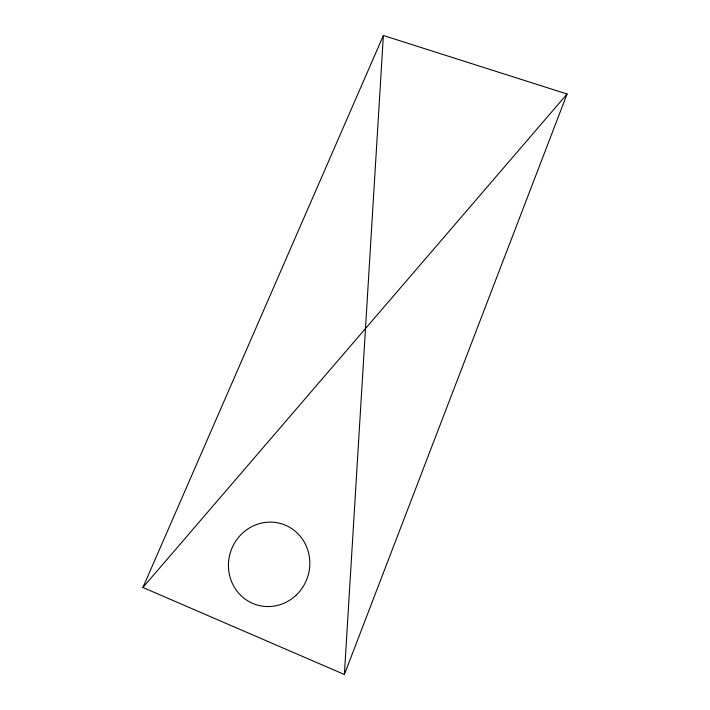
<?xml version="1.0" encoding="UTF-8"?>
<svg xmlns="http://www.w3.org/2000/svg" width="710" height="710" viewBox="0 0 710 710"><rect width="100%" height="100%" fill="white"/><g stroke="black" fill="none" stroke-linecap="round" stroke-linejoin="round"><path stroke-width="1.06" d="M344.377 674.5L383.373 35.5L567.077 94.022L344.377 674.5L142.923 587.481L383.373 35.5M142.923 587.481L567.077 94.022M295.937 595.37A42.396 40.523 -72.1 0 0 282.269 524.033A42.396 40.523 -72.1 0 0 229.206 573.609A42.396 40.523 -72.1 0 0 295.937 595.37"/></g></svg>
